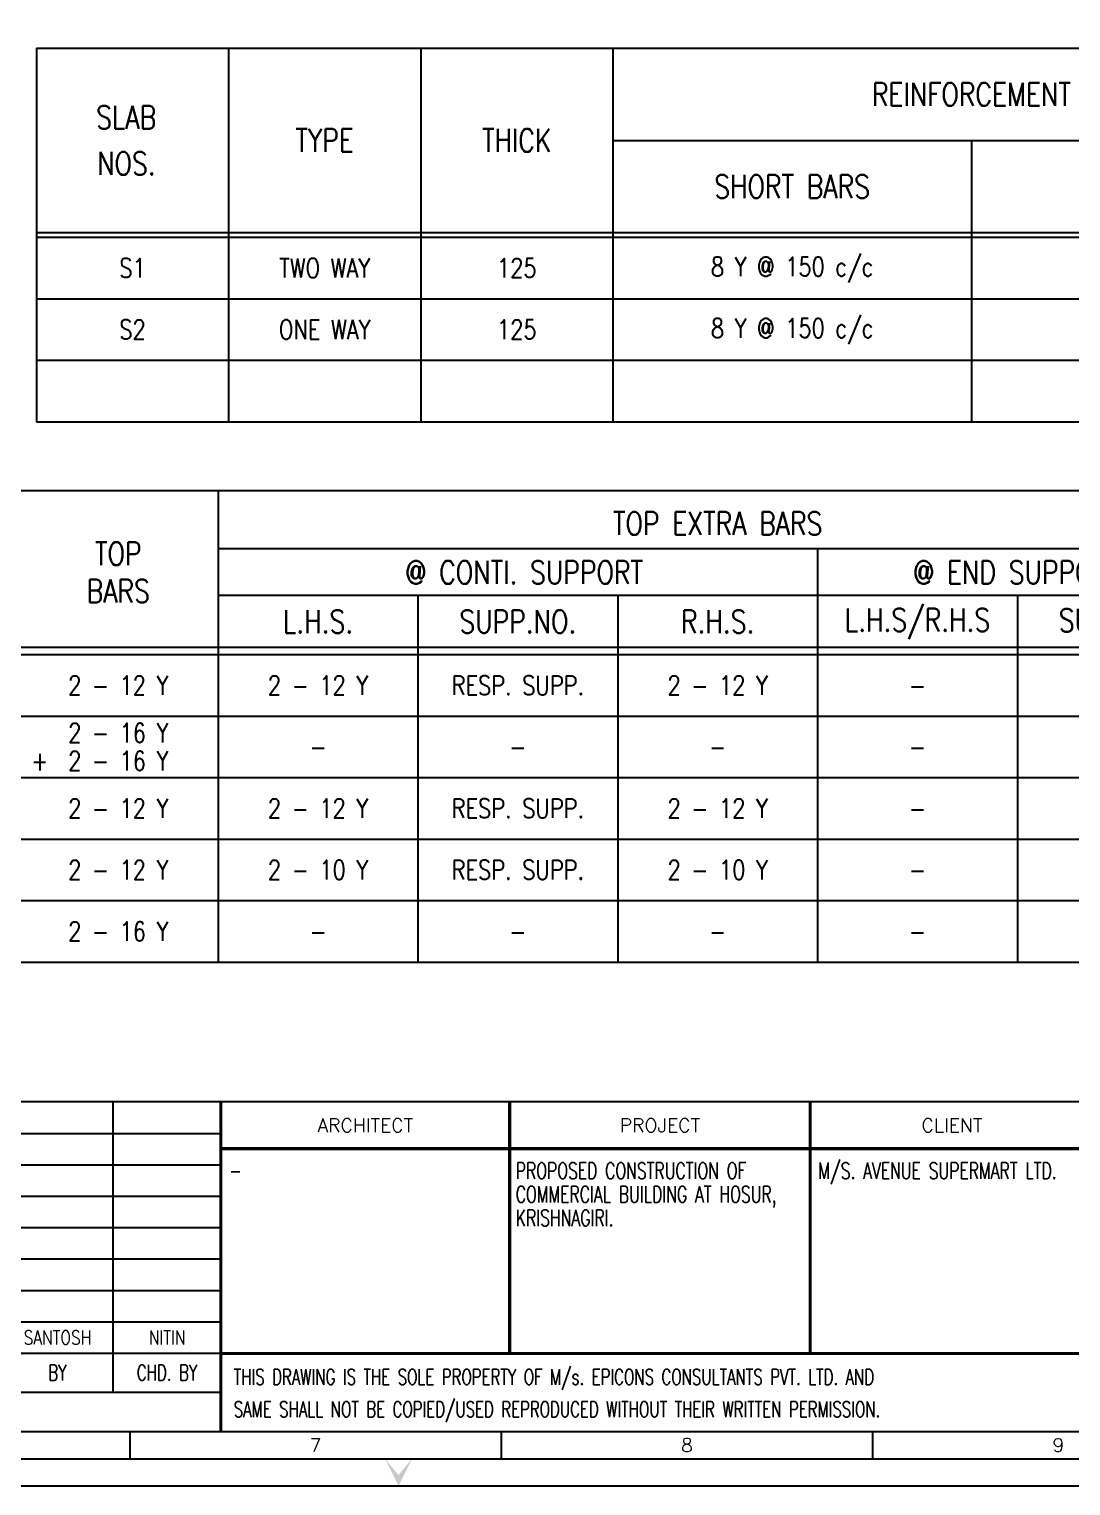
# Model space of a CAD drawing. Header units: inches. Extents: x 242373 to 956460, y -331936 to -238383.
# Drawn here: x 925446 to 939002, y -280173 to -261222 of the extents above; entities that cross this region are included whole.
import ezdxf
from ezdxf.enums import TextEntityAlignment as Align

# ---------------------------------------------------------------- set-up
doc = ezdxf.new("R2010")
doc.units = ezdxf.units.IN
doc.header["$MEASUREMENT"] = 0
for name, color, linetype in [('FRAME TABLE', 5, 'Continuous'), ('PNA', 8, 'Continuous'), ('S-TEXT', 2, 'Continuous'), ('S-TEXT-1', 4, 'Continuous'), ('SCH-LINE', 7, 'Continuous'), ('SCHEDULE LINE', 7, 'Continuous'), ('TEXT (SHEET)', 4, 'Continuous')]:
    doc.layers.add(name, color=color, linetype=linetype)
doc.styles.add('ROMANS', font='SIMPLEX.shx', dxfattribs={"width": 0.7})

# ---------------------------------------------------------------- blocks, each defined once
blk = doc.blocks.new('FOLDER')
at = {"layer": 'PNA'}
for points in [[(-1250.000000000007, 2500.000000000011), (-7.276000000000001e-12, 9.0949e-12), (-7.276000000000001e-12, 1000.000000000013)], [(1249.999999999993, 2500.000000000011), (-7.276000000000001e-12, 1.09139e-11), (-7.276000000000001e-12, 1000.000000000013)]]:
    blk.add_solid(points, dxfattribs=at)
blk = doc.blocks.new('SHEET')
at = {"color": 1}
for p, q in [((762042.0890889984, -118391.4897168627, -7.519320436532495), (676135.0680014706, -118391.4897168626, -7.519320436532495)), ((697174.3636586947, -123292.1846178653, -7.519320436532495), (720414.1436755321, -123292.1846178653, -7.519320436532495)), ((697174.3636586947, -124054.0261489557, -7.519320436532495), (720336.8215809156, -124054.0261489557, -7.519320436532495))]:
    blk.add_line(p, q, dxfattribs=at)
blk.add_line((718236.2371249375, -124054.0261489557, -7.519320436532495), (718236.2371249375, -118391.4897168626, -7.519320436532495))
at = {"color": 5, "linetype": 'ByBlock', "lineweight": -2}
for p, q in [((697186.6440679912, -119004.0765794879, -7.519320436532495), (720336.8215809156, -119004.0765794879, -7.519320436532495)), ((697186.6440679912, -119616.6634421133, -7.519320436532495), (720336.8215809156, -119616.6634421133, -7.519320436532495)), ((697186.6440679912, -120229.2503047386, -7.519320436532495), (720336.8215809156, -120229.2503047386, -7.519320436532495)), ((697186.6440679912, -120841.837167364, -7.519320436532495), (720336.8215809156, -120841.837167364, -7.519320436532495)), ((697186.6440679912, -121454.4240299893, -7.519320436532495), (720336.8215809156, -121454.4240299893, -7.519320436532495)), ((697186.6440679912, -122067.0108926146, -7.519320436532495), (720336.8215809156, -122067.0108926146, -7.519320436532495)), ((697186.6440679912, -122679.59775524, -7.519320436532495), (720336.8215809156, -122679.59775524, -7.519320436532495))]:
    blk.add_line(p, q, dxfattribs=at)
at = {"elevation": -7.519320436532495, "flags": 128}
blk.add_lwpolyline([(674016.5224752678, -125880.9405300725), (763101.3618520967, -125880.9405300725), (763101.3618520967, -63213.57801885575), (674016.5224752678, -63213.57801885575)], close=True, dxfattribs=at)
at = {"color": 1, "const_width": 60.94732248727897, "elevation": -7.519320436532495}
for points in [[(720336.8215809156, -124821.2160343276), (720336.8215809156, -118391.4897168626)], [(725970.2560529327, -123297.5329721453), (725970.2560529327, -118391.4897168626)], [(731834.9714920352, -123297.5329721453), (731834.9714920352, -118391.4897168626)], [(720336.8215809156, -119302.1000188056), (737368.3558918205, -119302.1000188056)], [(720336.8215809156, -123297.5329721453), (737368.3558918205, -123297.5329721453)]]:
    blk.add_lwpolyline(points, dxfattribs=at)
at = {"layer": 'PNA'}
for p, q in [((718558.9421636837, -124821.6677669738, -7.519320436532495), (718558.9421636837, -125351.3041485245, -7.519320436532495)), ((725806.1333179033, -124821.6677669738, -7.519320436532495), (725806.1333179033, -125351.3041485245, -7.519320436532495)), ((733053.3244721222, -124821.6677669738, -7.519320436532495), (733053.3244721222, -125351.3041485245, -7.519320436532495))]:
    blk.add_line(p, q, dxfattribs=at)
at = {"layer": 'PNA', "color": 1, "elevation": -7.519320436532495}
for points in [[(675075.795238369, -125351.3041485245), (762571.7254705491, -125351.3041485245), (762571.7254705491, -63743.21440040646), (675075.795238369, -63743.21440040646)], [(676135.0680014706, -124821.6677669738), (762042.0890889984, -124821.6677669738), (762042.0890889984, -64272.85078195716), (676135.0680014706, -64272.85078195716)]]:
    blk.add_lwpolyline(points, close=True, dxfattribs=at)
at = {"layer": 'PNA', "xscale": 0.2118545530764889, "yscale": 0.2118545530764889, "zscale": 0.2118545530764889}
blk.add_blockref('FOLDER', (723802.3423410343, -125880.9405300752, -7.519320436532495), dxfattribs=at)
at = {"layer": 'PNA', "style": 'ROMANS'}
for s, p in [('7', (722183.4204680935, -125086.4859577491, -7.519320436532495)), ('8', (729430.611622311, -125086.4859577491, -7.519320436532495)), ('9', (736677.802776531, -125086.4859577491, -7.519320436532495))]:
    blk.add_text(s, height=264.8181907753532, dxfattribs=at).set_placement(p, align=Align.MIDDLE)
at = {"layer": 'TEXT (SHEET)', "color": 2, "style": 'ROMANS'}
for s, p in [('ARCHITECT', (723153.5388169241, -118846.7948678341, -7.519320436532495)), ('PROJECT', (728902.6137724839, -118846.7948678341, -7.519320436532495)), ('CLIENT', (734601.6636919277, -118846.7948678341, -7.519320436532495))]:
    blk.add_text(s, height=269.0451066991952, dxfattribs=at).set_placement(p, align=Align.MIDDLE_CENTER)
at = {"layer": 'TEXT (SHEET)', "color": 4, "style": 'ROMANS', "width": 0.7}
for s, p in [('BY', (717147.2838496412, -123673.1053834105, -7.519320436532495)), ('CHD. BY', (719286.5293529268, -123673.1053834105, -7.519320436532495))]:
    blk.add_text(s, height=304.7366124363949, dxfattribs=at).set_placement(p, align=Align.MIDDLE_CENTER)
for s, p in [('THIS DRAWING IS THE SOLE PROPERTY OF M/s. EPICONS CONSULTANTS PVT. LTD. AND', (720587.5606970767, -123908.2022266935, -7.519320436532495)), ('SAME SHALL NOT BE COPIED/USED REPRODUCED WITHOUT THEIR WRITTEN PERMISSION.', (720587.5606970767, -124538.7419317238, -7.519320436532495))]:
    blk.add_text(s, height=304.7366124363949, dxfattribs=at).set_placement(p)

msp = doc.modelspace()

# ---------------------------------------------------------------- linework, layer by layer
at = {"layer": 'FRAME TABLE', "color": 7}
for p, q in [((925541.9779144548, -261469.9019498408), (945708.6445811208, -261469.9019498408)), ((925541.9779144548, -261469.9019498408), (925541.9779144546, -266329.9019498407)), ((928041.9779144567, -261469.9019498408), (928041.9779144556, -266329.9019498407)), ((930541.9779144557, -261469.9019498408), (930541.9779144545, -266329.9019498407)), ((933041.977914454, -261469.9019498408), (933041.9779144538, -266329.9019498407)), ((933041.977914454, -262669.9019498398), (942375.3112477941, -262669.9019498398)), ((937708.6445811242, -262669.9019498398), (937708.644581123, -266329.9019498407)), ((925541.9779144548, -263869.9019498407), (945708.6445811208, -263869.9019498407)), ((925541.9779144548, -263929.9019498408), (945708.6445811208, -263929.9019498408)), ((925541.9779144567, -266329.9019498407), (945708.6445811208, -266329.9019498407))]:
    msp.add_line(p, q, dxfattribs=at)
at = {"layer": 'SCH-LINE'}
for p, q in [((912606.170948055, -267226.3604051934, 4.74618566670415e-09), (950106.1709480549, -267226.3604051927, 4.74618566670415e-09)), ((927906.170948055, -267226.3604051931, 4.74618566670415e-09), (927906.1709480543, -273359.2927360198, 4.74618566670415e-09)), ((927906.170948054, -267980.6001294329, 4.74618566670415e-09), (940906.1709480521, -267980.6001294329, 4.748068626704151e-09)), ((935706.1709480549, -267980.6001294329, 4.74618566670415e-09), (935706.1709480542, -273359.2927360197, 4.74618566670415e-09)), ((927906.170948054, -268585.7048328946, 4.74618566670415e-09), (940906.1709480521, -268585.7048328946, 4.748068626704151e-09)), ((930506.1709480549, -268585.7048328946, 4.74618566670415e-09), (930506.1709480552, -273359.2927360196, 4.74618566670415e-09)), ((933106.170948055, -268585.7048328946, 4.74618566670415e-09), (933106.1709480549, -273359.2927360196, 4.74618566670415e-09)), ((938306.1709480549, -268585.7048328946, 4.74618566670415e-09), (938306.1709480558, -273359.2927360196, 4.74618566670415e-09)), ((912606.170948055, -269261.5034807301, 4.74618566670415e-09), (950106.1709480549, -269261.5034807299, 4.74618566670415e-09)), ((912606.170948055, -269359.2927360197, 4.74618566670415e-09), (950106.1709480549, -269359.2927360197, 4.74618566670415e-09)), ((912606.170948055, -273359.2927360197, 4.74618566670415e-09), (950106.1709480549, -273359.2927360197, 4.74618566670415e-09))]:
    msp.add_line(p, q, dxfattribs=at)
at = {"layer": 'SCHEDULE LINE', "color": 5}
for p, q in [((925541.9779144567, -264729.901949841), (945708.6445811208, -264729.9019498408)), ((925541.9779144567, -265529.9019498408), (945708.6445811208, -265529.9019498408)), ((912606.170948055, -270159.2927360197, 4.74618566670415e-09), (950106.1709480549, -270159.2927360197, 4.74618566670415e-09)), ((912606.170948055, -270959.2927360197, 4.74618566670415e-09), (950106.1709480549, -270959.2927360197, 4.74618566670415e-09)), ((912606.170948055, -271759.2927360197, 4.74618566670415e-09), (950106.1709480549, -271759.2927360197, 4.74618566670415e-09)), ((912606.170948055, -272559.2927360197, 4.74618566670415e-09), (950106.1709480549, -272559.2927360197, 4.74618566670415e-09))]:
    msp.add_line(p, q, dxfattribs=at)

# ---------------------------------------------------------------- block references
at = {"xscale": 0.6668537067016587, "yscale": 0.6668537067016587, "zscale": 0.6668537066940101}
msp.add_blockref('SHEET', (447582.7600329953, -196228.5836308557, 5.014286709667902), dxfattribs=at)

# ---------------------------------------------------------------- texts
at = {"layer": 'S-TEXT', "style": 'ROMANS', "width": 0.8}
for s, p in [('REINFORCEMENT', (937708.6445811242, -262069.9019498436)), ('SLAB ', (926791.9779144557, -262369.9019498402)), ('TYPE', (929291.9779144548, -262669.9019498398)), ('THICK', (931791.9779144548, -262669.9019498398)), ('NOS.', (926712.5234496989, -262969.9019498408)), ('SHORT BARS', (935375.3112477897, -263269.9019498414)), ('TOP EXTRA BARS', (934406.170948054, -267653.0487953759, 4.74618566670415e-09)), (' @ CONTI. SUPPORT', (931806.1709480549, -268289.1225931919, 4.74618566670415e-09)), ('@ END SUPPORT', (938306.1709480549, -268289.1225931915, 4.74618566670415e-09)), ('L.H.S/R.H.S', (937006.1709480549, -268928.9003684215, 4.74618566670415e-09)), ('L.H.S.', (929206.1709480549, -268928.9003684215, 4.74618566670415e-09)), ('SUPP.NO.', (931806.1709480549, -268928.9003684217, 4.74618566670415e-09)), ('R.H.S.', (934406.170948054, -268928.9003684219, 4.74618566670415e-09)), ('SUPP.NO.', (939606.170948055, -268912.4581728897, 4.74618566670415e-09))]:
    msp.add_text(s, height=300, dxfattribs=at).set_placement(p, align=Align.MIDDLE)
for s, p in [('TOP', (926606.170948055, -268195.6578579597, 4.74618566670415e-09)), ('BARS', (926606.170948055, -268682.0797231819, 4.74618566670415e-09))]:
    msp.add_text(s, height=300, dxfattribs=at).set_placement(p, align=Align.CENTER)
at = {"layer": 'S-TEXT', "style": 'ROMANS', "width": 0.7}
for s, p in [('-', (928047.969620244, -276072.9011396102, 1.559485497667612e-09)), ('PROPOSED CONSTRUCTION OF', (931778.733932713, -276072.9011396102, -4.775226453080428)), ('M/S. AVENUE SUPERMART LTD.', (935715.5535087168, -276072.9011396102, 1.559485497667612e-09)), ('COMMERCIAL BUILDING AT HOSUR,', (931778.733932713, -276380.0389234218, -4.775226453080428)), ('KRISHNAGIRI.', (931778.733932713, -276687.1767072336, -4.775226453080428))]:
    msp.add_text(s, height=211.8594227514129, dxfattribs=at).set_placement(p, align=Align.MIDDLE_LEFT)
at = {"layer": 'S-TEXT', "style": 'ROMANS', "width": 0.8}
for s, p in [('SANTOSH', (925815.0848177877, -278242.1810918286, 1.559485497667612e-09)), ('NITIN', (927241.6486120882, -278242.1810918286, 1.559485497667612e-09))]:
    msp.add_text(s, height=183.3738369039071, dxfattribs=at).set_placement(p, align=Align.MIDDLE_CENTER)
at = {"layer": 'S-TEXT-1', "style": 'ROMANS', "width": 0.8}
for s, p in [('8 Y @ 150 c/c', (935375.3112477915, -264329.9019498402)), ('S1', (926791.9779144576, -264329.9019498405)), ('TWO WAY', (929291.9779144591, -264329.9019498402)), ('125', (931791.9779144566, -264329.9019498402)), ('S2', (926791.9779144576, -265129.9019498403)), ('ONE WAY', (929291.9779144591, -265129.9019498401)), ('125', (931791.9779144566, -265129.9019498401)), ('8 Y @ 150 c/c', (935375.3112477915, -265129.9019498401)), ('2 - 12 Y', (926606.1709480551, -269759.2927360197, 4.74618566670415e-09)), ('2 - 12 Y', (929206.1709480551, -269759.2927360197, 4.74618566670415e-09)), ('RESP. SUPP.', (931806.1709480551, -269759.2927360197, 4.74618566670415e-09)), ('2 - 12 Y', (934406.1709480551, -269759.2927360197, 4.74618566670415e-09)), ('-', (937006.1709480551, -269759.2927360197, 4.74618566670415e-09)), ('2 - 16 Y', (926606.1709480557, -270377.2452400915, 4.746185666704572e-09)), ('-', (929206.1709480551, -270559.2927360197, 4.74618566670415e-09)), ('-', (931806.1709480551, -270559.2927360197, 4.74618566670415e-09)), ('-', (934406.1709480551, -270559.2927360197, 4.74618566670415e-09)), ('-', (937006.1709480551, -270559.2927360197, 4.74618566670415e-09)), ('+', (925583.7743265431, -270741.3402319481, 4.746185666704572e-09)), ('2 - 16 Y', (926606.1709480557, -270741.3402319481, 4.746185666704572e-09)), ('2 - 12 Y', (926606.1709480551, -271359.2927360196, 4.74618566670415e-09)), ('2 - 12 Y', (929206.1709480551, -271359.2927360196, 4.74618566670415e-09)), ('RESP. SUPP.', (931806.1709480551, -271359.2927360196, 4.74618566670415e-09)), ('2 - 12 Y', (934406.1709480551, -271359.2927360196, 4.74618566670415e-09)), ('-', (937006.1709480551, -271359.2927360196, 4.74618566670415e-09)), ('2 - 12 Y', (926606.1709480551, -272159.2927360196, 4.74618566670415e-09)), ('2 - 10 Y', (929206.1709480551, -272159.2927360196, 4.74618566670415e-09)), ('RESP. SUPP.', (931806.1709480551, -272159.2927360196, 4.74618566670415e-09)), ('2 - 10 Y', (934406.1709480551, -272159.2927360196, 4.74618566670415e-09)), ('-', (937006.1709480551, -272159.2927360196, 4.74618566670415e-09)), ('2 - 16 Y', (926606.1709480551, -272959.2927360196, 4.74618566670415e-09)), ('-', (929206.1709480551, -272959.2927360196, 4.74618566670415e-09)), ('-', (931806.1709480551, -272959.2927360196, 4.74618566670415e-09)), ('-', (934406.1709480551, -272959.2927360196, 4.74618566670415e-09)), ('-', (937006.1709480551, -272959.2927360196, 4.74618566670415e-09))]:
    msp.add_text(s, height=250, dxfattribs=at).set_placement(p, align=Align.MIDDLE)

doc.saveas('drawing.dxf')
